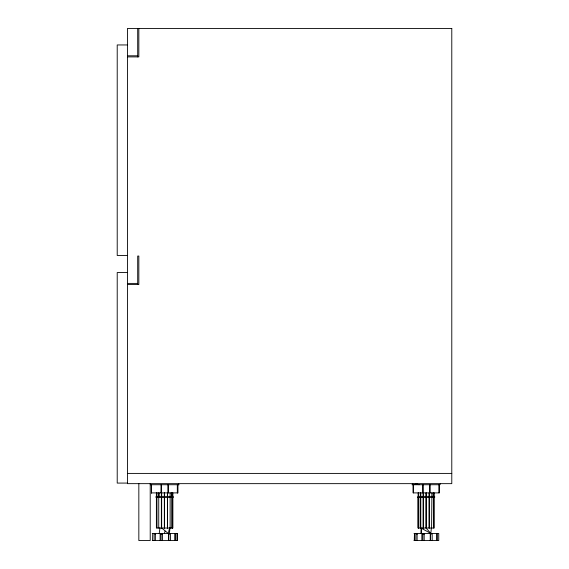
<?xml version="1.0" encoding="UTF-8"?>
<svg xmlns="http://www.w3.org/2000/svg" width="569" height="569" viewBox="0 0 569 569"><rect width="100%" height="100%" fill="white"/><g stroke="black" fill="none" stroke-linecap="round" stroke-linejoin="round"><path stroke-width="0.85" d="M151.411 492.903L151.411 484.738L151.432 492.903L177.941 492.903L177.941 484.738M152.72 534.014L152.577 540.55M154.121 540.55L154.121 534.014L155.664 534.014M159.043 496.388L159.043 492.903M161.66 496.388L161.66 492.903M164.334 496.388L164.334 492.903M164.441 496.388L164.441 492.903M167.414 528.025L167.414 497.477M167.521 492.903L167.521 528.025M170.131 496.388L170.131 492.903M170.437 540.55L170.437 534.014L168.495 534.014L168.495 540.55M174.74 540.55L174.74 534.014L175.643 534.014L175.643 540.55M177.009 540.55L177.009 533.473M413.293 492.903L413.293 484.738M414.46 540.55L414.46 534.014L414.282 540.55M418.13 528.025L418.13 497.477L418.13 528.025L434.232 528.025L434.232 497.477M418.13 496.388L418.13 492.903M418.741 528.025L418.741 497.477M420.484 496.388L420.484 492.903M420.783 496.388L420.783 492.903M423.101 528.025L423.101 497.477M429.261 492.903L429.261 528.025M429.851 492.903L429.851 484.738M431.871 497.477L431.579 528.025M433.173 496.388L433.173 492.903M436.48 540.55L436.48 534.014L437.383 534.014L437.383 540.55M421.529 533.473L420.996 528.025L430.833 533.473L431.366 528.025M169.42 533.473L169.96 528.025M420.811 533.473L421.323 529.583M159.228 533.473L159.96 528.025M164.441 533.473L165.038 531.14M169.626 528.025L168.239 533.473L161.76 528.025M178.182 484.738L178.666 483.65M440.406 483.65L439.922 484.738L411.956 484.738M127.456 44.951L117.214 44.951L117.214 255.481L127.456 255.481M127.456 55.805L137.698 55.805M127.456 56.9L138.836 56.9L138.836 28.45M127.456 272.551L117.214 272.551L117.214 483.081L127.456 483.081M127.456 283.405L137.698 283.405M127.456 284.5L138.836 284.5L138.836 256.05L137.698 256.05L137.698 284.5M127.456 473.408L451.786 473.408M150.216 484.738L179.157 484.738M155.863 496.388L173.41 496.388M417.603 496.388L434.759 496.388M155.863 497.477L173.41 497.477M417.603 497.477L434.759 497.477M159.199 528.025L158.744 528.025L158.744 497.477M430.833 533.473L426.074 528.025L426.074 497.477M152.264 533.473L177.471 533.473L177.471 540.55L152.264 540.55M414.004 533.473L438.749 533.473L438.749 540.55L414.004 540.55M162.627 534.014L160.117 534.014L160.117 540.55M417.404 534.014L415.861 534.014L415.861 540.55M424.367 534.014L421.857 534.014L421.857 540.55M419.069 484.738L416.124 483.65L413.862 484.738L412.44 483.65M439.211 484.738L439.211 492.903L413.151 492.903L413.151 484.738M439.069 484.738L439.069 492.903M434.232 492.903L434.232 496.388M433.621 492.903L433.621 496.388M433.621 497.477L433.621 528.025M432.177 540.55L432.177 534.014L430.235 534.014L430.235 540.55M431.871 492.903L431.871 496.388M430.584 534.014L430.584 540.55M429.915 484.738L429.915 492.903M429.154 492.903L429.154 496.388M429.154 497.477L429.154 528.025M426.181 492.903L426.181 496.388M426.181 497.477L426.181 528.025M426.074 492.903L426.074 496.388M424.168 534.014L424.168 540.55M423.4 492.903L423.4 496.388M423.4 497.477L423.4 528.025M423.101 492.903L423.101 496.388M422.824 534.014L422.824 540.55M420.783 497.477L420.783 528.025M420.484 497.477L420.484 528.025M418.656 492.903L418.741 496.388M418.656 497.477L418.656 528.025M417.098 534.014L417.098 540.55M177.471 484.738L177.471 492.903M177.329 484.738L177.329 492.903M172.876 492.903L172.876 496.388M172.876 497.477L172.876 528.025L156.39 528.025L156.39 497.477M172.492 492.903L172.492 496.388M172.492 497.477L172.492 528.025M172.258 492.903L172.258 496.388M172.258 497.477L172.258 528.025M171.881 492.903L171.881 496.388M171.881 497.477L171.881 528.025M171.433 492.903L171.433 496.388M170.131 497.477L170.131 528.025M168.844 534.014L168.844 540.55M168.175 484.738L168.175 492.903M168.111 484.738L168.111 492.903M167.414 492.903L167.414 496.388M164.441 497.477L164.441 528.025M164.334 497.477L164.334 528.025M162.428 534.014L162.428 540.55M161.66 497.477L161.66 528.025M161.361 492.903L161.361 496.388M161.361 497.477L161.361 528.025M161.084 534.014L161.084 540.55M158.744 492.903L158.744 496.388M157.001 492.903L156.916 496.388M156.916 497.477L157.001 528.025M156.496 492.903L156.496 496.388M156.39 492.903L156.39 496.388M155.358 534.014L155.358 540.55M150.216 483.65L150.216 540.55L138.836 540.55L138.836 483.65M137.698 28.45L137.698 56.9M422.966 484.738L422.966 492.903L422.902 484.738M451.786 28.45L127.456 28.45L127.456 483.65L451.786 483.65L451.786 28.45M161.226 492.903L161.226 484.738L161.162 492.903M151.574 492.903L151.574 484.738L151.553 492.903"/></g></svg>
